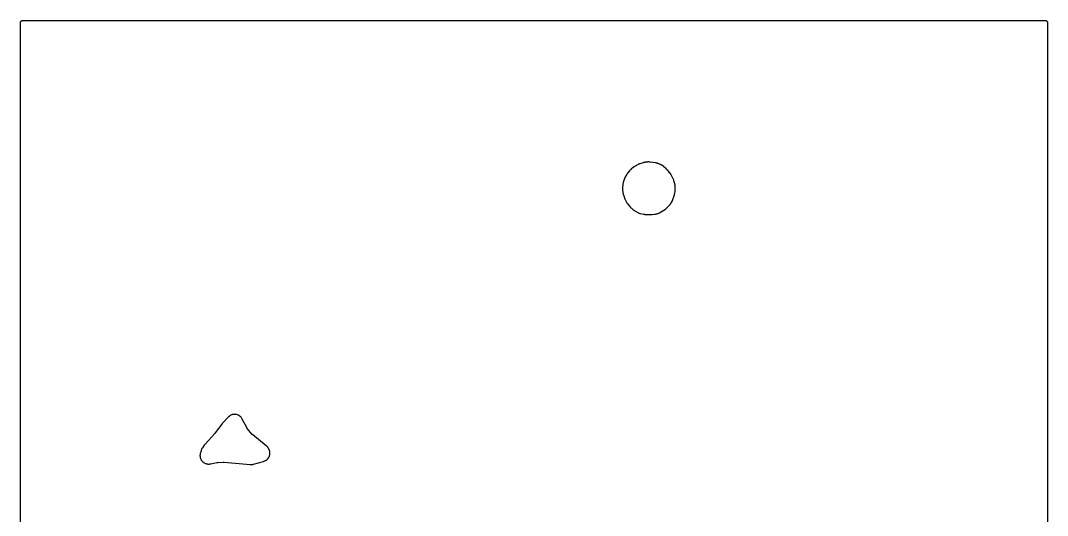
# Model space of a CAD drawing. Header units: millimetres. Extents: x 0 to 300, y 0 to 300.
# Drawn here: x -0.1 to 300, y 155.4 to 300.1 of the extents above; entities that cross this region are included whole.
import ezdxf

# ---------------------------------------------------------------- set-up
doc = ezdxf.new("R2010")
doc.units = ezdxf.units.MM
doc.layers.add('CUT', color=7, linetype='CONTINUOUS')

msp = doc.modelspace()

# ---------------------------------------------------------------- linework, layer by layer
at = {"layer": 'CUT'}
msp.add_lwpolyline([(-0.0625, 1.4375), (-0.0625, 298.5625), (-0.0625, 299.4478), (-0.0589, 299.5212), (-0.0503, 299.5794), (-0.036, 299.6365), (-0.0162, 299.6918), (0.009, 299.745), (0.0392, 299.7954), (0.0743, 299.8427), (0.1137, 299.8863), (0.1573, 299.9257), (0.2046, 299.9608), (0.255, 299.991), (0.3082, 300.0162), (0.3635, 300.036), (0.4206, 300.0503), (0.4788, 300.0589), (0.5522, 300.0625), (1.4375, 300.0625), (298.5102, 300.0625), (299.3955, 300.0625), (299.469, 300.0589), (299.5271, 300.0503), (299.5842, 300.036), (299.6396, 300.0162), (299.6927, 299.991), (299.7432, 299.9608), (299.7904, 299.9257), (299.834, 299.8863), (299.8735, 299.8427), (299.9085, 299.7954), (299.9387, 299.745), (299.9639, 299.6918), (299.9837, 299.6365), (299.998, 299.5794), (300.0066, 299.5212), (300.0102, 299.4478), (300.0102, 298.5625), (300.0102, 1.4375)], dxfattribs=at)
for points in [[(175.8438, 251.1484), (175.8429, 251.1331), (175.8403, 251.0733), (175.8398, 251.0427), (175.8414, 250.8438), (175.8424, 250.8132), (175.8459, 250.7535), (175.847, 250.7382), (175.8554, 250.6391), (175.8569, 250.6238), (175.9542, 249.7437), (175.9562, 249.728), (175.9701, 249.6261), (175.9725, 249.6104), (175.9825, 249.5495), (175.9885, 249.5184), (176.0324, 249.3176), (176.04, 249.2869), (176.0564, 249.2274), (176.0608, 249.2122), (176.0906, 249.1138), (176.0954, 249.0987), (176.3824, 248.2358), (176.3864, 248.224), (176.4136, 248.1478), (176.4179, 248.1361), (176.4351, 248.0906), (176.4444, 248.0675), (176.508, 247.9188), (176.5183, 247.8961), (176.5392, 247.8522), (176.5447, 247.8411), (176.5811, 247.7688), (176.5868, 247.7577), (177.0285, 246.9236), (177.0354, 246.9111), (177.0808, 246.83), (177.088, 246.8176), (177.1165, 246.7695), (177.1316, 246.7453), (177.2338, 246.5901), (177.2501, 246.5666), (177.283, 246.5214), (177.2916, 246.51), (177.3481, 246.4362), (177.357, 246.425), (177.9303, 245.7127), (177.9396, 245.7014), (178.0011, 245.6287), (178.0107, 245.6177), (178.0487, 245.5749), (178.0687, 245.5535), (178.2019, 245.4176), (178.2229, 245.3972), (178.2649, 245.3583), (178.2758, 245.3485), (178.3473, 245.2856), (178.3584, 245.276), (178.9743, 244.7596), (178.985, 244.7509), (179.0549, 244.695), (179.0657, 244.6865), (179.1085, 244.6539), (179.1308, 244.6377), (179.2778, 244.5358), (179.3008, 244.5206), (179.3464, 244.492), (179.3581, 244.4849), (179.435, 244.4391), (179.447, 244.4322), (180.2914, 243.9553), (180.3047, 243.948), (180.3912, 243.9019), (180.4046, 243.895), (180.4573, 243.8687), (180.4846, 243.8559), (180.6617, 243.7782), (180.7181, 243.7567), (180.9021, 243.6972), (180.931, 243.6886), (180.9879, 243.6734), (181.0025, 243.6696), (181.0978, 243.6466), (181.1125, 243.6432), (181.9426, 243.4643), (181.956, 243.4615), (182.0435, 243.4448), (182.057, 243.4423), (182.1097, 243.4335), (182.1369, 243.4295), (182.3136, 243.408), (182.3409, 243.4054), (182.3942, 243.4013), (182.4079, 243.4005), (182.4969, 243.3958), (182.5105, 243.3952), (184.0489, 243.3497), (184.0667, 243.3494), (184.1825, 243.3494), (184.2003, 243.3497), (184.3455, 243.354), (184.3633, 243.3548), (184.4789, 243.3617), (184.4967, 243.363), (185.1931, 243.4253), (185.2113, 243.4272), (185.329, 243.4413), (185.3471, 243.4438), (185.4174, 243.4544), (185.4533, 243.461), (185.685, 243.5106), (185.7204, 243.5193), (185.789, 243.5384), (185.8065, 243.5435), (185.9197, 243.5788), (185.937, 243.5845), (186.2587, 243.6956), (186.2753, 243.7016), (186.3826, 243.7422), (186.399, 243.7487), (186.4626, 243.7749), (186.4948, 243.7893), (186.7011, 243.889), (186.7324, 243.9052), (186.7924, 243.9388), (186.8077, 243.9476), (186.9062, 244.0064), (186.9212, 244.0156), (188.376, 244.9434), (188.3878, 244.9511), (188.4633, 245.0018), (188.4748, 245.0097), (188.5195, 245.0412), (188.5419, 245.0579), (188.6835, 245.168), (188.726, 245.2044), (188.8568, 245.3272), (188.8767, 245.3468), (188.9147, 245.3861), (188.9244, 245.3962), (188.9861, 245.463), (188.9955, 245.4734), (189.7442, 246.3214), (189.7543, 246.3332), (189.8192, 246.4107), (189.8291, 246.4228), (189.8668, 246.4703), (189.8856, 246.4952), (190.0029, 246.6597), (190.0203, 246.6854), (190.0529, 246.7366), (190.0611, 246.7499), (190.1132, 246.8365), (190.1211, 246.8499), (190.3062, 247.1763), (190.3135, 247.1896), (190.3601, 247.277), (190.3672, 247.2905), (190.3938, 247.3437), (190.4068, 247.3713), (190.4865, 247.5525), (190.498, 247.5807), (190.5192, 247.6363), (190.5244, 247.6506), (190.5572, 247.744), (190.5621, 247.7584), (190.9859, 249.0695), (190.9899, 249.0822), (191.0146, 249.1649), (191.0183, 249.1777), (191.032, 249.2278), (191.0385, 249.2535), (191.0769, 249.4219), (191.0822, 249.4479), (191.0915, 249.499), (191.0937, 249.5121), (191.1073, 249.5974), (191.1092, 249.6105), (191.1899, 250.2022), (191.192, 250.2199), (191.2043, 250.3356), (191.2059, 250.3534), (191.217, 250.4989), (191.2181, 250.5167), (191.2234, 250.6328), (191.224, 250.6507), (191.237, 251.4556), (191.2371, 251.4701), (191.2363, 251.5641), (191.2361, 251.5786), (191.2342, 251.6351), (191.2326, 251.664), (191.2177, 251.8489), (191.2103, 251.9063), (191.1777, 252.0889), (191.1719, 252.1173), (191.1593, 252.1724), (191.1559, 252.1864), (191.1327, 252.2776), (191.129, 252.2916), (190.8825, 253.1711), (190.8781, 253.1858), (190.8488, 253.281), (190.8441, 253.2955), (190.8251, 253.3522), (190.8146, 253.381), (190.7416, 253.5661), (190.7297, 253.5943), (190.7049, 253.6488), (190.6984, 253.6626), (190.6549, 253.7522), (190.6481, 253.7659), (190.0216, 254.9766), (190.015, 254.9889), (189.9714, 255.0686), (189.9645, 255.0808), (189.9372, 255.128), (189.9227, 255.1519), (189.8246, 255.3047), (189.8089, 255.3279), (189.7773, 255.3724), (189.7691, 255.3837), (189.7148, 255.4565), (189.7064, 255.4676), (189.2388, 256.0653), (189.226, 256.0811), (189.1411, 256.1823), (189.1278, 256.1977), (189.017, 256.321), (189.0031, 256.3359), (188.9116, 256.4312), (188.8972, 256.4456), (188.3542, 256.9736), (188.3434, 256.9839), (188.2724, 257.0496), (188.2613, 257.0595), (188.2177, 257.0979), (188.1949, 257.117), (188.0436, 257.2374), (188.0199, 257.2553), (187.9727, 257.2892), (187.9605, 257.2977), (187.8805, 257.3522), (187.8681, 257.3604), (187.2804, 257.7395), (187.27, 257.7461), (187.202, 257.788), (187.1915, 257.7943), (187.15, 257.8187), (187.1286, 257.8307), (186.9877, 257.9061), (186.9658, 257.9172), (186.9225, 257.9381), (186.9114, 257.9433), (186.8388, 257.9766), (186.8275, 257.9816), (186.2527, 258.2307), (186.2407, 258.2358), (186.1623, 258.2678), (186.1502, 258.2726), (186.1026, 258.2908), (186.0781, 258.2995), (185.9195, 258.3524), (185.8694, 258.3668), (185.7069, 258.4057), (185.6814, 258.4112), (185.6314, 258.4209), (185.6186, 258.4233), (185.5351, 258.4376), (185.5223, 258.4397), (183.8843, 258.6843), (183.8716, 258.6861), (183.7892, 258.6966), (183.7765, 258.6981), (183.7268, 258.7034), (183.7013, 258.7055), (183.5377, 258.7158), (183.4865, 258.7169), (183.3226, 258.7132), (183.2971, 258.7121), (183.2472, 258.7089), (183.2345, 258.7079), (183.1516, 258.7008), (183.1389, 258.6995), (182.5426, 258.6352), (182.527, 258.6333), (182.4263, 258.6197), (182.4108, 258.6175), (182.3505, 258.6077), (182.3198, 258.602), (182.1212, 258.5593), (182.0908, 258.5519), (182.0318, 258.536), (182.0168, 258.5317), (181.9194, 258.5026), (181.9044, 258.4979), (180.9387, 258.1821), (180.9254, 258.1776), (180.8392, 258.1472), (180.826, 258.1423), (180.7747, 258.1228), (180.7486, 258.1122), (180.5811, 258.0395), (180.5556, 258.0277), (180.5063, 258.0035), (180.4938, 257.9971), (180.4128, 257.9549), (180.4004, 257.9483), (179.513, 257.4594), (179.5014, 257.4529), (179.4266, 257.4095), (179.4151, 257.4027), (179.3708, 257.3756), (179.3484, 257.3612), (179.2049, 257.2647), (179.1832, 257.2494), (179.1414, 257.2185), (179.1308, 257.2105), (179.0624, 257.1575), (179.052, 257.1493), (178.3371, 256.5701), (178.3251, 256.5601), (178.2476, 256.4939), (178.2358, 256.4836), (178.1903, 256.4426), (178.1676, 256.421), (178.0236, 256.2771), (178.002, 256.2543), (177.9611, 256.2088), (177.9508, 256.1971), (177.8846, 256.1196), (177.8746, 256.1076), (177.3017, 255.4003), (177.2932, 255.3896), (177.2386, 255.3189), (177.2303, 255.308), (177.1984, 255.2648), (177.1827, 255.2423), (177.0835, 255.0939), (177.0687, 255.0707), (177.041, 255.0248), (177.034, 255.0129), (176.9896, 254.9355), (176.9829, 254.9235), (176.5594, 254.1441), (176.5526, 254.1312), (176.5096, 254.0471), (176.5031, 254.0341), (176.4784, 253.9829), (176.4664, 253.9564), (176.3927, 253.7825), (176.382, 253.7554), (176.3625, 253.7021), (176.3576, 253.6884), (176.3272, 253.599), (176.3226, 253.5851), (176.0614, 252.7517), (176.0569, 252.7366), (176.0288, 252.6383), (176.0247, 252.6232), (176.0095, 252.5637), (176.0024, 252.5331), (175.9621, 252.3328), (175.9567, 252.3019), (175.9477, 252.2412), (175.9456, 252.2256), (175.9334, 252.1241), (175.9317, 252.1085), (175.8518, 251.2629), (175.8506, 251.2477)], [(52.3768, 172.8058), (52.3796, 172.747), (52.3977, 172.5619), (52.4063, 172.5037), (52.4424, 172.3213), (52.4566, 172.2642), (52.5104, 172.0861), (52.5302, 172.0307), (52.6012, 171.8588), (52.6263, 171.8056), (52.7137, 171.6414), (52.7439, 171.591), (52.8471, 171.4362), (52.8821, 171.3889), (52.9999, 171.2449), (53.0393, 171.2013), (53.1706, 171.0696), (53.2142, 171.03), (53.3578, 170.9118), (53.405, 170.8767), (53.5595, 170.7731), (53.6099, 170.7428), (53.7738, 170.6548), (53.8269, 170.6296), (53.9986, 170.5581), (54.054, 170.5382), (54.2319, 170.4839), (54.2889, 170.4695), (54.4713, 170.4328), (54.5294, 170.4241), (54.7145, 170.4055), (54.7733, 170.4025), (54.9588, 170.4021), (55.0208, 170.4052), (55.2292, 170.4264), (55.2616, 170.4306), (55.3551, 170.4453), (55.3728, 170.4483), (55.4876, 170.4699), (55.5052, 170.4735), (57.2804, 170.8626), (57.2904, 170.8648), (57.3071, 170.8682), (57.3474, 170.8756), (57.4158, 170.8866), (57.4462, 170.8909), (57.4495, 170.8913), (57.48, 170.8946), (57.549, 170.9009), (57.5899, 170.9037), (57.6069, 170.9045), (57.6171, 170.9049), (59.1405, 170.9564), (59.1543, 170.9568), (59.1866, 170.9574), (59.2004, 170.9575), (59.2173, 170.9576), (59.2311, 170.9575), (59.2633, 170.9571), (59.2772, 170.9569), (59.3016, 170.9562), (59.3154, 170.9557), (59.3477, 170.9543), (59.3615, 170.9536), (59.3783, 170.9526), (59.3921, 170.9517), (59.4243, 170.9493), (59.438, 170.9482), (66.9885, 170.2741), (67.0021, 170.2731), (67.0904, 170.2672), (67.104, 170.2665), (67.1571, 170.2641), (67.1843, 170.2636), (67.3588, 170.2639), (67.4132, 170.2664), (67.5846, 170.2823), (67.6386, 170.2898), (67.8101, 170.3216), (67.8368, 170.3272), (67.8886, 170.3392), (67.9018, 170.3425), (67.9875, 170.3645), (68.0007, 170.368), (70.9369, 171.1933), (70.9506, 171.1974), (71.0399, 171.2248), (71.0536, 171.2291), (71.1068, 171.2469), (71.1338, 171.2566), (71.3055, 171.3232), (71.358, 171.3465), (71.5203, 171.428), (71.5703, 171.4562), (71.724, 171.5529), (71.7711, 171.5857), (71.9149, 171.6967), (71.9587, 171.7339), (72.0912, 171.858), (72.1312, 171.8993), (72.2512, 172.0355), (72.2871, 172.0804), (72.3935, 172.2275), (72.425, 172.2756), (72.5169, 172.4322), (72.5435, 172.4831), (72.62, 172.6478), (72.6417, 172.701), (72.7021, 172.8723), (72.7186, 172.9273), (72.7624, 173.1035), (72.7735, 173.1599), (72.8002, 173.3395), (72.806, 173.3967), (72.8154, 173.578), (72.8156, 173.6355), (72.8076, 173.8169), (72.8023, 173.8741), (72.7771, 174.0539), (72.7663, 174.1103), (72.724, 174.2869), (72.7079, 174.3421), (72.6489, 174.5138), (72.6276, 174.5672), (72.5524, 174.7325), (72.5261, 174.7835), (72.4342, 174.9431), (72.4193, 174.9676), (72.389, 175.0148), (72.3811, 175.0268), (72.3288, 175.1041), (72.3206, 175.1159), (72.2867, 175.1635), (72.2786, 175.1746), (72.2255, 175.2457), (72.2172, 175.2566), (72.1843, 175.2986), (72.167, 175.3197), (72.0529, 175.4526), (72.0155, 175.4923), (71.8898, 175.6142), (71.8698, 175.6328), (71.8298, 175.6682), (71.8195, 175.6771), (71.7517, 175.7344), (71.7411, 175.7431), (67.8216, 178.9065), (67.8131, 178.9134), (67.799, 178.9251), (67.7658, 178.954), (67.7108, 179.0042), (67.6868, 179.0269), (67.6844, 179.0294), (67.6613, 179.0529), (67.6101, 179.1071), (67.5806, 179.1398), (67.5687, 179.1537), (67.5616, 179.1621), (66.2503, 180.7312), (66.2425, 180.7406), (66.2297, 180.7563), (66.2, 180.795), (66.1514, 180.8619), (66.1305, 180.8919), (66.1284, 180.8951), (66.1087, 180.9259), (66.0658, 180.9965), (66.0415, 181.0388), (66.0319, 181.0567), (66.0262, 181.0675), (64.7399, 183.5427), (64.7328, 183.5559), (64.6857, 183.6413), (64.6783, 183.6544), (64.6487, 183.705), (64.6329, 183.7305), (64.5276, 183.8914), (64.4923, 183.9399), (64.3731, 184.0875), (64.3331, 184.1323), (64.1998, 184.2672), (64.1555, 184.3077), (64.0094, 184.4287), (63.9613, 184.4646), (63.8038, 184.5703), (63.7523, 184.6012), (63.5851, 184.6907), (63.5308, 184.7163), (63.3554, 184.7886), (63.2989, 184.8087), (63.1172, 184.8632), (63.0589, 184.8775), (62.8726, 184.9135), (62.8132, 184.9219), (62.6243, 184.9392), (62.5643, 184.9416), (62.3746, 184.9399), (62.3147, 184.9364), (62.1262, 184.9157), (62.0669, 184.9062), (61.8814, 184.8668), (61.8233, 184.8514), (61.6426, 184.7937), (61.5865, 184.7726), (61.4124, 184.6971), (61.3586, 184.6705), (61.193, 184.578), (61.1422, 184.5461), (60.9866, 184.4375), (60.9392, 184.4008), (60.7933, 184.2755), (60.771, 184.2553), (60.7285, 184.215), (60.7177, 184.2045), (60.6487, 184.1356), (60.6382, 184.1249), (59.0643, 182.4731), (59.051, 182.4586), (58.9659, 182.3632), (58.953, 182.3483), (58.8502, 182.2252), (58.8379, 182.2099), (58.7592, 182.1092), (58.7474, 182.0935), (56.853, 179.4959), (56.8457, 179.4861), (56.8285, 179.4632), (56.8211, 179.4535), (56.812, 179.4416), (56.8044, 179.432), (56.7866, 179.4096), (56.779, 179.4), (56.7652, 179.3832), (56.7574, 179.3738), (56.739, 179.3519), (56.7311, 179.3425), (56.7213, 179.3312), (56.7133, 179.322), (56.6943, 179.3006), (56.6861, 179.2915), (53.9241, 176.2607), (53.9114, 176.2463), (53.8304, 176.1516), (53.8182, 176.1368), (53.7205, 176.0148), (53.7087, 175.9996), (53.634, 175.8999), (53.6228, 175.8844), (53.0843, 175.116), (53.0754, 175.1029), (53.0187, 175.0172), (53.0101, 175.0039), (52.9774, 174.9516), (52.9614, 174.9244), (52.8633, 174.7472), (52.8356, 174.6904), (52.7566, 174.5039), (52.7451, 174.4744), (52.7241, 174.4164), (52.7189, 174.4015), (52.6864, 174.3041), (52.6816, 174.289), (52.4976, 173.6837), (52.4935, 173.6696), (52.468, 173.5774), (52.4642, 173.5632), (52.4502, 173.5075), (52.4438, 173.4788), (52.4069, 173.2938), (52.3982, 173.2356), (52.3798, 173.0506), (52.3769, 172.9918)]]:
    msp.add_lwpolyline(points, close=True, dxfattribs=at)

doc.saveas('drawing.dxf')
